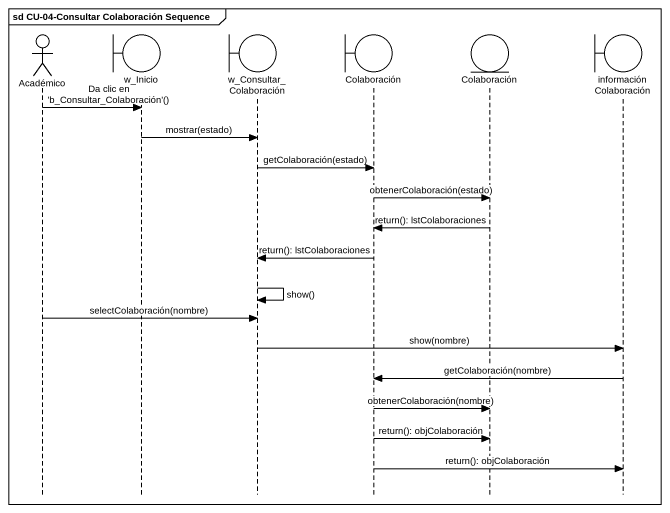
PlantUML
@startuml
mainframe sd CU-04-Consultar Colaboración Sequence
hide footbox
actor Académico
boundary w_Inicio
boundary w_Consultar_Colaboración
boundary Colaboración
entity "Colaboración" as Colaboración_2
boundary informaciónColaboración

Académico -> w_Inicio : Da clic en 'b_Consultar_Colaboración'()
w_Inicio -> w_Consultar_Colaboración : mostrar(estado)
w_Consultar_Colaboración -> Colaboración : getColaboración(estado)
Colaboración -> Colaboración_2 : obtenerColaboración(estado)
Colaboración_2 -> Colaboración : return(): lstColaboraciones
Colaboración -> w_Consultar_Colaboración : return(): lstColaboraciones
w_Consultar_Colaboración -> w_Consultar_Colaboración : show()
Académico -> w_Consultar_Colaboración : selectColaboración(nombre)
w_Consultar_Colaboración -> informaciónColaboración : show(nombre)
informaciónColaboración -> Colaboración : getColaboración(nombre)
Colaboración -> Colaboración_2 : obtenerColaboración(nombre)
Colaboración -> Colaboración_2 : return(): objColaboración
Colaboración -> informaciónColaboración : return(): objColaboración
@enduml
